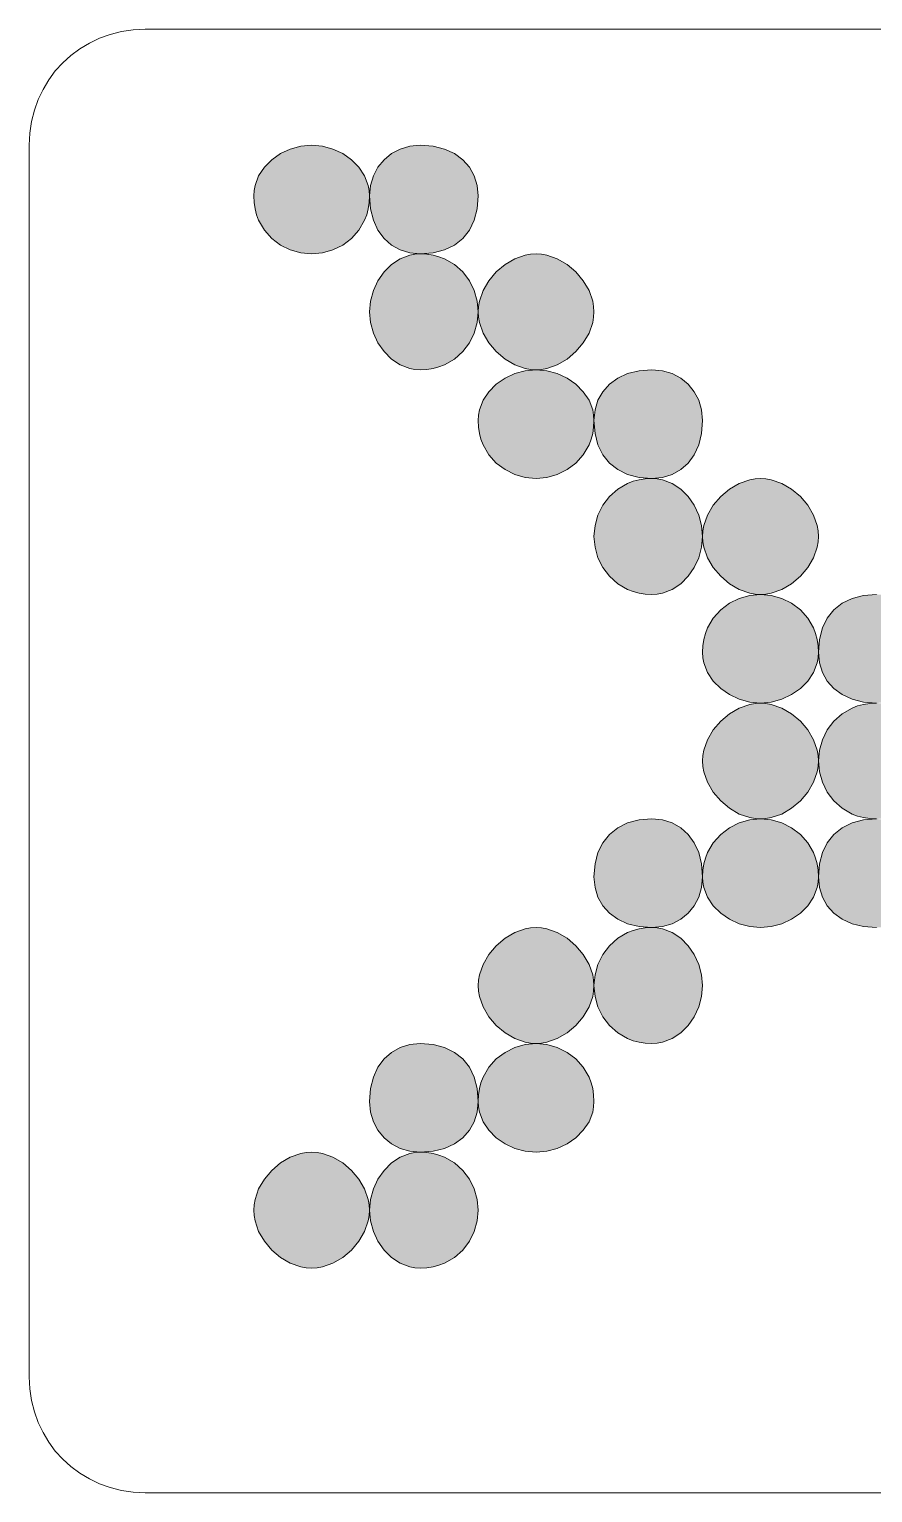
# Model space of a CAD drawing. Header units: metres. Extents: x 144 to 423, y 14 to 256.
# Drawn here: x 143.6 to 283.4, y 13.9 to 256.3 of the extents above; entities that cross this region are included whole.
import ezdxf

# ---------------------------------------------------------------- set-up
doc = ezdxf.new("R2010")
doc.units = ezdxf.units.M
doc.layers.add('FILL_RED_FF0000', color=7, linetype='Continuous', true_color=0xff0000)
doc.layers.add('STROKE_BLACK_000000', color=7, linetype='Continuous', true_color=0x000000)

msp = doc.modelspace()

# ---------------------------------------------------------------- hatches: boundary and pattern name
at = {"layer": 'FILL_RED_FF0000', "true_color": 0xff0000}
h = msp.add_hatch(color=7, dxfattribs=at)
h.dxf.hatch_style = 1
h.paths.add_polyline_path([(199.95, 227.62), (199.79, 226.58), (199.54, 225.61), (199.18, 224.69), (198.24, 223.05), (197.01, 221.67), (195.56, 220.58), (193.93, 219.78), (192.2, 219.29), (190.41, 219.12), (188.62, 219.29), (186.88, 219.78), (185.26, 220.58), (183.81, 221.67), (182.58, 223.05), (181.63, 224.69), (181.28, 225.61), (181.03, 226.58), (180.87, 227.62), (180.81, 228.72), (180.87, 229.61), (181.03, 230.46), (181.63, 232.06), (182.58, 233.49), (183.81, 234.72), (185.26, 235.73), (186.88, 236.48), (188.62, 236.96), (190.41, 237.12), (192.2, 236.96), (193.93, 236.48), (195.56, 235.73), (197.01, 234.72), (198.24, 233.49), (199.18, 232.06), (199.79, 230.46), (199.95, 229.61), (200.01, 228.72), (199.95, 227.62)])
h = msp.add_hatch(color=7, dxfattribs=at)
h.dxf.hatch_style = 1
h.paths.add_polyline_path([(217.84, 226.58), (217.35, 224.69), (216.55, 223.05), (215.46, 221.67), (214.08, 220.58), (212.44, 219.78), (210.55, 219.29), (208.41, 219.12), (206.67, 219.29), (205.07, 219.78), (203.64, 220.58), (202.41, 221.67), (201.4, 223.05), (200.65, 224.69), (200.17, 226.58), (200.01, 228.72), (200.17, 230.46), (200.65, 232.06), (201.4, 233.49), (202.41, 234.72), (203.64, 235.73), (205.07, 236.48), (206.67, 236.96), (208.41, 237.12), (210.55, 236.96), (212.44, 236.48), (214.08, 235.73), (215.46, 234.72), (216.55, 233.49), (217.35, 232.06), (217.84, 230.46), (218.01, 228.72), (217.84, 226.58)])
h = msp.add_hatch(color=7, dxfattribs=at)
h.dxf.hatch_style = 1
h.paths.add_polyline_path([(217.84, 207.73), (217.35, 205.99), (216.55, 204.37), (215.46, 202.92), (214.08, 201.69), (212.44, 200.74), (211.52, 200.39), (210.55, 200.14), (209.51, 199.98), (208.41, 199.92), (207.52, 199.98), (206.67, 200.14), (205.07, 200.74), (203.64, 201.69), (202.41, 202.92), (201.4, 204.37), (200.65, 205.99), (200.17, 207.73), (200.01, 209.52), (200.17, 211.31), (200.65, 213.04), (201.4, 214.67), (202.41, 216.12), (203.64, 217.35), (205.07, 218.29), (206.67, 218.9), (207.52, 219.06), (208.41, 219.12), (209.51, 219.06), (210.55, 218.9), (211.52, 218.65), (212.44, 218.29), (214.08, 217.35), (215.46, 216.12), (216.55, 214.67), (217.35, 213.04), (217.84, 211.31), (218.01, 209.52), (217.84, 207.73)])
h = msp.add_hatch(color=7, dxfattribs=at)
h.dxf.hatch_style = 1
h.paths.add_polyline_path([(237.15, 208.62), (236.99, 207.73), (236.39, 205.99), (235.44, 204.37), (234.21, 202.92), (232.76, 201.69), (231.13, 200.74), (229.4, 200.14), (228.51, 199.98), (227.61, 199.92), (226.71, 199.98), (225.82, 200.14), (224.08, 200.74), (222.46, 201.69), (221.01, 202.92), (219.78, 204.37), (218.83, 205.99), (218.23, 207.73), (218.07, 208.62), (218.01, 209.52), (218.07, 210.42), (218.23, 211.31), (218.83, 213.04), (219.78, 214.67), (221.01, 216.12), (222.46, 217.35), (224.08, 218.29), (225.82, 218.9), (226.71, 219.06), (227.61, 219.12), (228.51, 219.06), (229.4, 218.9), (231.13, 218.29), (232.76, 217.35), (234.21, 216.12), (235.44, 214.67), (236.39, 213.04), (236.99, 211.31), (237.15, 210.42), (237.21, 209.52), (237.15, 208.62)])
h = msp.add_hatch(color=7, dxfattribs=at)
h.dxf.hatch_style = 1
h.paths.add_polyline_path([(237.15, 190.42), (236.99, 189.38), (236.74, 188.41), (236.39, 187.49), (235.44, 185.85), (234.21, 184.47), (232.76, 183.38), (231.13, 182.58), (229.4, 182.09), (227.61, 181.92), (225.82, 182.09), (224.08, 182.58), (222.46, 183.38), (221.01, 184.47), (219.78, 185.85), (218.83, 187.49), (218.48, 188.41), (218.23, 189.38), (218.07, 190.42), (218.01, 191.52), (218.07, 192.41), (218.23, 193.26), (218.83, 194.86), (219.78, 196.29), (221.01, 197.52), (222.46, 198.53), (224.08, 199.28), (225.82, 199.76), (227.61, 199.92), (229.4, 199.76), (231.13, 199.28), (232.76, 198.53), (234.21, 197.52), (235.44, 196.29), (236.39, 194.86), (236.99, 193.26), (237.15, 192.41), (237.21, 191.52), (237.15, 190.42)])
h = msp.add_hatch(color=7, dxfattribs=at)
h.dxf.hatch_style = 1
h.paths.add_polyline_path([(255.05, 189.38), (254.57, 187.49), (253.82, 185.85), (252.81, 184.47), (251.58, 183.38), (250.15, 182.58), (248.55, 182.09), (246.81, 181.92), (244.67, 182.09), (242.78, 182.58), (241.14, 183.38), (239.76, 184.47), (238.67, 185.85), (237.87, 187.49), (237.38, 189.38), (237.21, 191.52), (237.38, 193.26), (237.87, 194.86), (238.67, 196.29), (239.76, 197.52), (241.14, 198.53), (242.78, 199.28), (244.67, 199.76), (246.81, 199.92), (248.55, 199.76), (250.15, 199.28), (251.58, 198.53), (252.81, 197.52), (253.82, 196.29), (254.57, 194.86), (255.05, 193.26), (255.21, 191.52), (255.05, 189.38)])
h = msp.add_hatch(color=7, dxfattribs=at)
h.dxf.hatch_style = 1
h.paths.add_polyline_path([(255.05, 170.53), (254.57, 168.79), (253.82, 167.17), (252.81, 165.72), (251.58, 164.49), (250.15, 163.54), (248.55, 162.94), (247.7, 162.78), (246.81, 162.72), (245.71, 162.78), (244.67, 162.94), (243.7, 163.19), (242.78, 163.54), (241.14, 164.49), (239.76, 165.72), (238.67, 167.17), (237.87, 168.79), (237.38, 170.53), (237.21, 172.32), (237.38, 174.11), (237.87, 175.84), (238.67, 177.47), (239.76, 178.92), (241.14, 180.15), (242.78, 181.09), (243.7, 181.45), (244.67, 181.7), (245.71, 181.86), (246.81, 181.92), (247.7, 181.86), (248.55, 181.7), (250.15, 181.09), (251.58, 180.15), (252.81, 178.92), (253.82, 177.47), (254.57, 175.84), (255.05, 174.11), (255.21, 172.32), (255.05, 170.53)])
h = msp.add_hatch(color=7, dxfattribs=at)
h.dxf.hatch_style = 1
h.paths.add_polyline_path([(274.35, 171.42), (274.19, 170.53), (273.58, 168.79), (272.64, 167.17), (271.41, 165.72), (269.96, 164.49), (268.33, 163.54), (266.6, 162.94), (265.71, 162.78), (264.81, 162.72), (263.91, 162.78), (263.02, 162.94), (261.28, 163.54), (259.66, 164.49), (258.21, 165.72), (256.98, 167.17), (256.03, 168.79), (255.43, 170.53), (255.27, 171.42), (255.21, 172.32), (255.27, 173.22), (255.43, 174.11), (256.03, 175.84), (256.98, 177.47), (258.21, 178.92), (259.66, 180.15), (261.28, 181.09), (263.02, 181.7), (263.91, 181.86), (264.81, 181.92), (265.71, 181.86), (266.6, 181.7), (268.33, 181.09), (269.96, 180.15), (271.41, 178.92), (272.64, 177.47), (273.58, 175.84), (274.19, 174.11), (274.35, 173.22), (274.41, 172.32), (274.35, 171.42)])
h = msp.add_hatch(color=7, dxfattribs=at)
h.dxf.hatch_style = 1
h.paths.add_polyline_path([(274.35, 152.23), (274.19, 151.38), (273.58, 149.78), (272.64, 148.35), (271.41, 147.12), (269.96, 146.11), (268.33, 145.36), (266.6, 144.88), (264.81, 144.72), (263.02, 144.88), (261.28, 145.36), (259.66, 146.11), (258.21, 147.12), (256.98, 148.35), (256.03, 149.78), (255.43, 151.38), (255.27, 152.23), (255.21, 153.12), (255.27, 154.22), (255.43, 155.26), (255.68, 156.23), (256.03, 157.15), (256.98, 158.79), (258.21, 160.17), (259.66, 161.26), (261.28, 162.06), (263.02, 162.55), (264.81, 162.72), (266.6, 162.55), (268.33, 162.06), (269.96, 161.26), (271.41, 160.17), (272.64, 158.79), (273.58, 157.15), (273.94, 156.23), (274.19, 155.26), (274.35, 154.22), (274.41, 153.12), (274.35, 152.23)])
h = msp.add_hatch(color=7, dxfattribs=at)
h.dxf.hatch_style = 1
h.paths.add_polyline_path([(292.25, 151.38), (291.77, 149.78), (291.02, 148.35), (290.01, 147.12), (288.78, 146.11), (287.35, 145.36), (285.75, 144.88), (284.01, 144.72), (281.87, 144.88), (279.98, 145.36), (278.34, 146.11), (276.96, 147.12), (275.87, 148.35), (275.07, 149.78), (274.58, 151.38), (274.41, 153.12), (274.58, 155.26), (275.07, 157.15), (275.87, 158.79), (276.96, 160.17), (278.34, 161.26), (279.98, 162.06), (281.87, 162.55), (284.01, 162.72), (285.75, 162.55), (287.35, 162.06), (288.78, 161.26), (290.01, 160.17), (291.02, 158.79), (291.77, 157.15), (292.25, 155.26), (292.41, 153.12), (292.25, 151.38)])
h = msp.add_hatch(color=7, dxfattribs=at)
h.dxf.hatch_style = 1
h.paths.add_polyline_path([(274.35, 134.22), (274.19, 133.33), (273.58, 131.59), (272.64, 129.97), (271.41, 128.52), (269.96, 127.29), (268.33, 126.34), (266.6, 125.74), (265.71, 125.58), (264.81, 125.52), (263.91, 125.58), (263.02, 125.74), (261.28, 126.34), (259.66, 127.29), (258.21, 128.52), (256.98, 129.97), (256.03, 131.59), (255.43, 133.33), (255.27, 134.22), (255.21, 135.12), (255.27, 136.02), (255.43, 136.91), (256.03, 138.64), (256.98, 140.27), (258.21, 141.72), (259.66, 142.95), (261.28, 143.89), (263.02, 144.5), (263.91, 144.66), (264.81, 144.72), (265.71, 144.66), (266.6, 144.5), (268.33, 143.89), (269.96, 142.95), (271.41, 141.72), (272.64, 140.27), (273.58, 138.64), (274.19, 136.91), (274.35, 136.02), (274.41, 135.12), (274.35, 134.22)])
h = msp.add_hatch(color=7, dxfattribs=at)
h.dxf.hatch_style = 1
h.paths.add_polyline_path([(292.25, 133.33), (291.77, 131.59), (291.02, 129.97), (290.01, 128.52), (288.78, 127.29), (287.35, 126.34), (285.75, 125.74), (284.9, 125.58), (284.01, 125.52), (282.91, 125.58), (281.87, 125.74), (280.9, 125.99), (279.98, 126.34), (278.34, 127.29), (276.96, 128.52), (275.87, 129.97), (275.07, 131.59), (274.58, 133.33), (274.41, 135.12), (274.58, 136.91), (275.07, 138.64), (275.87, 140.27), (276.96, 141.72), (278.34, 142.95), (279.98, 143.89), (280.9, 144.25), (281.87, 144.5), (282.91, 144.66), (284.01, 144.72), (284.9, 144.66), (285.75, 144.5), (287.35, 143.89), (288.78, 142.95), (290.01, 141.72), (291.02, 140.27), (291.77, 138.64), (292.25, 136.91), (292.41, 135.12), (292.25, 133.33)])
h = msp.add_hatch(color=7, dxfattribs=at)
h.dxf.hatch_style = 1
h.paths.add_polyline_path([(255.05, 114.18), (254.57, 112.58), (253.82, 111.15), (252.81, 109.92), (251.58, 108.91), (250.15, 108.16), (248.55, 107.68), (246.81, 107.52), (244.67, 107.68), (242.78, 108.16), (241.14, 108.91), (239.76, 109.92), (238.67, 111.15), (237.87, 112.58), (237.38, 114.18), (237.21, 115.92), (237.38, 118.06), (237.87, 119.95), (238.67, 121.59), (239.76, 122.97), (241.14, 124.06), (242.78, 124.86), (244.67, 125.35), (246.81, 125.52), (248.55, 125.35), (250.15, 124.86), (251.58, 124.06), (252.81, 122.97), (253.82, 121.59), (254.57, 119.95), (255.05, 118.06), (255.21, 115.92), (255.05, 114.18)])
h = msp.add_hatch(color=7, dxfattribs=at)
h.dxf.hatch_style = 1
h.paths.add_polyline_path([(274.35, 115.03), (274.19, 114.18), (273.58, 112.58), (272.64, 111.15), (271.41, 109.92), (269.96, 108.91), (268.33, 108.16), (266.6, 107.68), (264.81, 107.52), (263.02, 107.68), (261.28, 108.16), (259.66, 108.91), (258.21, 109.92), (256.98, 111.15), (256.03, 112.58), (255.43, 114.18), (255.27, 115.03), (255.21, 115.92), (255.27, 117.02), (255.43, 118.06), (255.68, 119.03), (256.03, 119.95), (256.98, 121.59), (258.21, 122.97), (259.66, 124.06), (261.28, 124.86), (263.02, 125.35), (264.81, 125.52), (266.6, 125.35), (268.33, 124.86), (269.96, 124.06), (271.41, 122.97), (272.64, 121.59), (273.58, 119.95), (273.94, 119.03), (274.19, 118.06), (274.35, 117.02), (274.41, 115.92), (274.35, 115.03)])
h = msp.add_hatch(color=7, dxfattribs=at)
h.dxf.hatch_style = 1
h.paths.add_polyline_path([(292.25, 114.18), (291.77, 112.58), (291.02, 111.15), (290.01, 109.92), (288.78, 108.91), (287.35, 108.16), (285.75, 107.68), (284.01, 107.52), (281.87, 107.68), (279.98, 108.16), (278.34, 108.91), (276.96, 109.92), (275.87, 111.15), (275.07, 112.58), (274.58, 114.18), (274.41, 115.92), (274.58, 118.06), (275.07, 119.95), (275.87, 121.59), (276.96, 122.97), (278.34, 124.06), (279.98, 124.86), (281.87, 125.35), (284.01, 125.52), (285.75, 125.35), (287.35, 124.86), (288.78, 124.06), (290.01, 122.97), (291.02, 121.59), (291.77, 119.95), (292.25, 118.06), (292.41, 115.92), (292.25, 114.18)])
h = msp.add_hatch(color=7, dxfattribs=at)
h.dxf.hatch_style = 1
h.paths.add_polyline_path([(237.15, 97.02), (236.99, 96.13), (236.39, 94.39), (235.44, 92.77), (234.21, 91.32), (232.76, 90.09), (231.13, 89.14), (229.4, 88.54), (228.51, 88.38), (227.61, 88.32), (226.71, 88.38), (225.82, 88.54), (224.08, 89.14), (222.46, 90.09), (221.01, 91.32), (219.78, 92.77), (218.83, 94.39), (218.23, 96.13), (218.07, 97.02), (218.01, 97.92), (218.07, 98.82), (218.23, 99.71), (218.83, 101.44), (219.78, 103.07), (221.01, 104.52), (222.46, 105.75), (224.08, 106.69), (225.82, 107.3), (226.71, 107.46), (227.61, 107.52), (228.51, 107.46), (229.4, 107.3), (231.13, 106.69), (232.76, 105.75), (234.21, 104.52), (235.44, 103.07), (236.39, 101.44), (236.99, 99.71), (237.15, 98.82), (237.21, 97.92), (237.15, 97.02)])
h = msp.add_hatch(color=7, dxfattribs=at)
h.dxf.hatch_style = 1
h.paths.add_polyline_path([(255.05, 96.13), (254.57, 94.39), (253.82, 92.77), (252.81, 91.32), (251.58, 90.09), (250.15, 89.14), (248.55, 88.54), (247.7, 88.38), (246.81, 88.32), (245.71, 88.38), (244.67, 88.54), (243.7, 88.79), (242.78, 89.14), (241.14, 90.09), (239.76, 91.32), (238.67, 92.77), (237.87, 94.39), (237.38, 96.13), (237.21, 97.92), (237.38, 99.71), (237.87, 101.44), (238.67, 103.07), (239.76, 104.52), (241.14, 105.75), (242.78, 106.69), (243.7, 107.05), (244.67, 107.3), (245.71, 107.46), (246.81, 107.52), (247.7, 107.46), (248.55, 107.3), (250.15, 106.69), (251.58, 105.75), (252.81, 104.52), (253.82, 103.07), (254.57, 101.44), (255.05, 99.71), (255.21, 97.92), (255.05, 96.13)])
h = msp.add_hatch(color=7, dxfattribs=at)
h.dxf.hatch_style = 1
h.paths.add_polyline_path([(217.84, 76.98), (217.35, 75.38), (216.55, 73.95), (215.46, 72.72), (214.08, 71.71), (212.44, 70.96), (210.55, 70.48), (208.41, 70.32), (206.67, 70.48), (205.07, 70.96), (203.64, 71.71), (202.41, 72.72), (201.4, 73.95), (200.65, 75.38), (200.17, 76.98), (200.01, 78.72), (200.17, 80.86), (200.65, 82.75), (201.4, 84.39), (202.41, 85.77), (203.64, 86.86), (205.07, 87.66), (206.67, 88.15), (208.41, 88.32), (210.55, 88.15), (212.44, 87.66), (214.08, 86.86), (215.46, 85.77), (216.55, 84.39), (217.35, 82.75), (217.84, 80.86), (218.01, 78.72), (217.84, 76.98)])
h = msp.add_hatch(color=7, dxfattribs=at)
h.dxf.hatch_style = 1
h.paths.add_polyline_path([(237.15, 77.83), (236.99, 76.98), (236.39, 75.38), (235.44, 73.95), (234.21, 72.72), (232.76, 71.71), (231.13, 70.96), (229.4, 70.48), (227.61, 70.32), (225.82, 70.48), (224.08, 70.96), (222.46, 71.71), (221.01, 72.72), (219.78, 73.95), (218.83, 75.38), (218.23, 76.98), (218.07, 77.83), (218.01, 78.72), (218.07, 79.82), (218.23, 80.86), (218.48, 81.83), (218.83, 82.75), (219.78, 84.39), (221.01, 85.77), (222.46, 86.86), (224.08, 87.66), (225.82, 88.15), (227.61, 88.32), (229.4, 88.15), (231.13, 87.66), (232.76, 86.86), (234.21, 85.77), (235.44, 84.39), (236.39, 82.75), (236.74, 81.83), (236.99, 80.86), (237.15, 79.82), (237.21, 78.72), (237.15, 77.83)])
h = msp.add_hatch(color=7, dxfattribs=at)
h.dxf.hatch_style = 1
h.paths.add_polyline_path([(199.95, 59.82), (199.79, 58.93), (199.18, 57.19), (198.24, 55.57), (197.01, 54.12), (195.56, 52.89), (193.93, 51.94), (192.2, 51.34), (191.31, 51.18), (190.41, 51.12), (189.51, 51.18), (188.62, 51.34), (186.88, 51.94), (185.26, 52.89), (183.81, 54.12), (182.58, 55.57), (181.63, 57.19), (181.03, 58.93), (180.87, 59.82), (180.81, 60.72), (180.87, 61.62), (181.03, 62.51), (181.63, 64.24), (182.58, 65.87), (183.81, 67.32), (185.26, 68.55), (186.88, 69.49), (188.62, 70.1), (189.51, 70.26), (190.41, 70.32), (191.31, 70.26), (192.2, 70.1), (193.93, 69.49), (195.56, 68.55), (197.01, 67.32), (198.24, 65.87), (199.18, 64.24), (199.79, 62.51), (199.95, 61.62), (200.01, 60.72), (199.95, 59.82)])
h = msp.add_hatch(color=7, dxfattribs=at)
h.dxf.hatch_style = 1
h.paths.add_polyline_path([(217.84, 58.93), (217.35, 57.19), (216.55, 55.57), (215.46, 54.12), (214.08, 52.89), (212.44, 51.94), (211.52, 51.59), (210.55, 51.34), (209.51, 51.18), (208.41, 51.12), (207.52, 51.18), (206.67, 51.34), (205.07, 51.94), (203.64, 52.89), (202.41, 54.12), (201.4, 55.57), (200.65, 57.19), (200.17, 58.93), (200.01, 60.72), (200.17, 62.51), (200.65, 64.24), (201.4, 65.87), (202.41, 67.32), (203.64, 68.55), (205.07, 69.49), (206.67, 70.1), (207.52, 70.26), (208.41, 70.32), (209.51, 70.26), (210.55, 70.1), (211.52, 69.85), (212.44, 69.49), (214.08, 68.55), (215.46, 67.32), (216.55, 65.87), (217.35, 64.24), (217.84, 62.51), (218.01, 60.72), (217.84, 58.93)])

# ---------------------------------------------------------------- linework, layer by layer
at = {"layer": 'FILL_RED_FF0000', "lineweight": 0, "true_color": 0xff0000}
for points in [[(199.95, 227.62), (199.79, 226.58), (199.54, 225.61), (199.18, 224.69), (198.24, 223.05), (197.01, 221.67), (195.56, 220.58), (193.93, 219.78), (192.2, 219.29), (190.41, 219.12), (188.62, 219.29), (186.88, 219.78), (185.26, 220.58), (183.81, 221.67), (182.58, 223.05), (181.63, 224.69), (181.28, 225.61), (181.03, 226.58), (180.87, 227.62), (180.81, 228.72), (180.87, 229.61), (181.03, 230.46), (181.63, 232.06), (182.58, 233.49), (183.81, 234.72), (185.26, 235.73), (186.88, 236.48), (188.62, 236.96), (190.41, 237.12), (192.2, 236.96), (193.93, 236.48), (195.56, 235.73), (197.01, 234.72), (198.24, 233.49), (199.18, 232.06), (199.79, 230.46), (199.95, 229.61), (200.01, 228.72)], [(217.84, 226.58), (217.35, 224.69), (216.55, 223.05), (215.46, 221.67), (214.08, 220.58), (212.44, 219.78), (210.55, 219.29), (208.41, 219.12), (206.67, 219.29), (205.07, 219.78), (203.64, 220.58), (202.41, 221.67), (201.4, 223.05), (200.65, 224.69), (200.17, 226.58), (200.01, 228.72), (200.17, 230.46), (200.65, 232.06), (201.4, 233.49), (202.41, 234.72), (203.64, 235.73), (205.07, 236.48), (206.67, 236.96), (208.41, 237.12), (210.55, 236.96), (212.44, 236.48), (214.08, 235.73), (215.46, 234.72), (216.55, 233.49), (217.35, 232.06), (217.84, 230.46), (218.01, 228.72)], [(217.84, 207.73), (217.35, 205.99), (216.55, 204.37), (215.46, 202.92), (214.08, 201.69), (212.44, 200.74), (211.52, 200.39), (210.55, 200.14), (209.51, 199.98), (208.41, 199.92), (207.52, 199.98), (206.67, 200.14), (205.07, 200.74), (203.64, 201.69), (202.41, 202.92), (201.4, 204.37), (200.65, 205.99), (200.17, 207.73), (200.01, 209.52), (200.17, 211.31), (200.65, 213.04), (201.4, 214.67), (202.41, 216.12), (203.64, 217.35), (205.07, 218.29), (206.67, 218.9), (207.52, 219.06), (208.41, 219.12), (209.51, 219.06), (210.55, 218.9), (211.52, 218.65), (212.44, 218.29), (214.08, 217.35), (215.46, 216.12), (216.55, 214.67), (217.35, 213.04), (217.84, 211.31), (218.01, 209.52)], [(237.15, 208.62), (236.99, 207.73), (236.39, 205.99), (235.44, 204.37), (234.21, 202.92), (232.76, 201.69), (231.13, 200.74), (229.4, 200.14), (228.51, 199.98), (227.61, 199.92), (226.71, 199.98), (225.82, 200.14), (224.08, 200.74), (222.46, 201.69), (221.01, 202.92), (219.78, 204.37), (218.83, 205.99), (218.23, 207.73), (218.07, 208.62), (218.01, 209.52), (218.07, 210.42), (218.23, 211.31), (218.83, 213.04), (219.78, 214.67), (221.01, 216.12), (222.46, 217.35), (224.08, 218.29), (225.82, 218.9), (226.71, 219.06), (227.61, 219.12), (228.51, 219.06), (229.4, 218.9), (231.13, 218.29), (232.76, 217.35), (234.21, 216.12), (235.44, 214.67), (236.39, 213.04), (236.99, 211.31), (237.15, 210.42), (237.21, 209.52)], [(237.15, 190.42), (236.99, 189.38), (236.74, 188.41), (236.39, 187.49), (235.44, 185.85), (234.21, 184.47), (232.76, 183.38), (231.13, 182.58), (229.4, 182.09), (227.61, 181.92), (225.82, 182.09), (224.08, 182.58), (222.46, 183.38), (221.01, 184.47), (219.78, 185.85), (218.83, 187.49), (218.48, 188.41), (218.23, 189.38), (218.07, 190.42), (218.01, 191.52), (218.07, 192.41), (218.23, 193.26), (218.83, 194.86), (219.78, 196.29), (221.01, 197.52), (222.46, 198.53), (224.08, 199.28), (225.82, 199.76), (227.61, 199.92), (229.4, 199.76), (231.13, 199.28), (232.76, 198.53), (234.21, 197.52), (235.44, 196.29), (236.39, 194.86), (236.99, 193.26), (237.15, 192.41), (237.21, 191.52)], [(255.05, 189.38), (254.57, 187.49), (253.82, 185.85), (252.81, 184.47), (251.58, 183.38), (250.15, 182.58), (248.55, 182.09), (246.81, 181.92), (244.67, 182.09), (242.78, 182.58), (241.14, 183.38), (239.76, 184.47), (238.67, 185.85), (237.87, 187.49), (237.38, 189.38), (237.21, 191.52), (237.38, 193.26), (237.87, 194.86), (238.67, 196.29), (239.76, 197.52), (241.14, 198.53), (242.78, 199.28), (244.67, 199.76), (246.81, 199.92), (248.55, 199.76), (250.15, 199.28), (251.58, 198.53), (252.81, 197.52), (253.82, 196.29), (254.57, 194.86), (255.05, 193.26), (255.21, 191.52)], [(255.05, 170.53), (254.57, 168.79), (253.82, 167.17), (252.81, 165.72), (251.58, 164.49), (250.15, 163.54), (248.55, 162.94), (247.7, 162.78), (246.81, 162.72), (245.71, 162.78), (244.67, 162.94), (243.7, 163.19), (242.78, 163.54), (241.14, 164.49), (239.76, 165.72), (238.67, 167.17), (237.87, 168.79), (237.38, 170.53), (237.21, 172.32), (237.38, 174.11), (237.87, 175.84), (238.67, 177.47), (239.76, 178.92), (241.14, 180.15), (242.78, 181.09), (243.7, 181.45), (244.67, 181.7), (245.71, 181.86), (246.81, 181.92), (247.7, 181.86), (248.55, 181.7), (250.15, 181.09), (251.58, 180.15), (252.81, 178.92), (253.82, 177.47), (254.57, 175.84), (255.05, 174.11), (255.21, 172.32)], [(274.35, 171.42), (274.19, 170.53), (273.58, 168.79), (272.64, 167.17), (271.41, 165.72), (269.96, 164.49), (268.33, 163.54), (266.6, 162.94), (265.71, 162.78), (264.81, 162.72), (263.91, 162.78), (263.02, 162.94), (261.28, 163.54), (259.66, 164.49), (258.21, 165.72), (256.98, 167.17), (256.03, 168.79), (255.43, 170.53), (255.27, 171.42), (255.21, 172.32), (255.27, 173.22), (255.43, 174.11), (256.03, 175.84), (256.98, 177.47), (258.21, 178.92), (259.66, 180.15), (261.28, 181.09), (263.02, 181.7), (263.91, 181.86), (264.81, 181.92), (265.71, 181.86), (266.6, 181.7), (268.33, 181.09), (269.96, 180.15), (271.41, 178.92), (272.64, 177.47), (273.58, 175.84), (274.19, 174.11), (274.35, 173.22), (274.41, 172.32)], [(274.35, 152.23), (274.19, 151.38), (273.58, 149.78), (272.64, 148.35), (271.41, 147.12), (269.96, 146.11), (268.33, 145.36), (266.6, 144.88), (264.81, 144.72), (263.02, 144.88), (261.28, 145.36), (259.66, 146.11), (258.21, 147.12), (256.98, 148.35), (256.03, 149.78), (255.43, 151.38), (255.27, 152.23), (255.21, 153.12), (255.27, 154.22), (255.43, 155.26), (255.68, 156.23), (256.03, 157.15), (256.98, 158.79), (258.21, 160.17), (259.66, 161.26), (261.28, 162.06), (263.02, 162.55), (264.81, 162.72), (266.6, 162.55), (268.33, 162.06), (269.96, 161.26), (271.41, 160.17), (272.64, 158.79), (273.58, 157.15), (273.94, 156.23), (274.19, 155.26), (274.35, 154.22), (274.41, 153.12)], [(274.35, 134.22), (274.19, 133.33), (273.58, 131.59), (272.64, 129.97), (271.41, 128.52), (269.96, 127.29), (268.33, 126.34), (266.6, 125.74), (265.71, 125.58), (264.81, 125.52), (263.91, 125.58), (263.02, 125.74), (261.28, 126.34), (259.66, 127.29), (258.21, 128.52), (256.98, 129.97), (256.03, 131.59), (255.43, 133.33), (255.27, 134.22), (255.21, 135.12), (255.27, 136.02), (255.43, 136.91), (256.03, 138.64), (256.98, 140.27), (258.21, 141.72), (259.66, 142.95), (261.28, 143.89), (263.02, 144.5), (263.91, 144.66), (264.81, 144.72), (265.71, 144.66), (266.6, 144.5), (268.33, 143.89), (269.96, 142.95), (271.41, 141.72), (272.64, 140.27), (273.58, 138.64), (274.19, 136.91), (274.35, 136.02), (274.41, 135.12)], [(255.05, 114.18), (254.57, 112.58), (253.82, 111.15), (252.81, 109.92), (251.58, 108.91), (250.15, 108.16), (248.55, 107.68), (246.81, 107.52), (244.67, 107.68), (242.78, 108.16), (241.14, 108.91), (239.76, 109.92), (238.67, 111.15), (237.87, 112.58), (237.38, 114.18), (237.21, 115.92), (237.38, 118.06), (237.87, 119.95), (238.67, 121.59), (239.76, 122.97), (241.14, 124.06), (242.78, 124.86), (244.67, 125.35), (246.81, 125.52), (248.55, 125.35), (250.15, 124.86), (251.58, 124.06), (252.81, 122.97), (253.82, 121.59), (254.57, 119.95), (255.05, 118.06), (255.21, 115.92)], [(274.35, 115.03), (274.19, 114.18), (273.58, 112.58), (272.64, 111.15), (271.41, 109.92), (269.96, 108.91), (268.33, 108.16), (266.6, 107.68), (264.81, 107.52), (263.02, 107.68), (261.28, 108.16), (259.66, 108.91), (258.21, 109.92), (256.98, 111.15), (256.03, 112.58), (255.43, 114.18), (255.27, 115.03), (255.21, 115.92), (255.27, 117.02), (255.43, 118.06), (255.68, 119.03), (256.03, 119.95), (256.98, 121.59), (258.21, 122.97), (259.66, 124.06), (261.28, 124.86), (263.02, 125.35), (264.81, 125.52), (266.6, 125.35), (268.33, 124.86), (269.96, 124.06), (271.41, 122.97), (272.64, 121.59), (273.58, 119.95), (273.94, 119.03), (274.19, 118.06), (274.35, 117.02), (274.41, 115.92)], [(237.15, 97.02), (236.99, 96.13), (236.39, 94.39), (235.44, 92.77), (234.21, 91.32), (232.76, 90.09), (231.13, 89.14), (229.4, 88.54), (228.51, 88.38), (227.61, 88.32), (226.71, 88.38), (225.82, 88.54), (224.08, 89.14), (222.46, 90.09), (221.01, 91.32), (219.78, 92.77), (218.83, 94.39), (218.23, 96.13), (218.07, 97.02), (218.01, 97.92), (218.07, 98.82), (218.23, 99.71), (218.83, 101.44), (219.78, 103.07), (221.01, 104.52), (222.46, 105.75), (224.08, 106.69), (225.82, 107.3), (226.71, 107.46), (227.61, 107.52), (228.51, 107.46), (229.4, 107.3), (231.13, 106.69), (232.76, 105.75), (234.21, 104.52), (235.44, 103.07), (236.39, 101.44), (236.99, 99.71), (237.15, 98.82), (237.21, 97.92)], [(255.05, 96.13), (254.57, 94.39), (253.82, 92.77), (252.81, 91.32), (251.58, 90.09), (250.15, 89.14), (248.55, 88.54), (247.7, 88.38), (246.81, 88.32), (245.71, 88.38), (244.67, 88.54), (243.7, 88.79), (242.78, 89.14), (241.14, 90.09), (239.76, 91.32), (238.67, 92.77), (237.87, 94.39), (237.38, 96.13), (237.21, 97.92), (237.38, 99.71), (237.87, 101.44), (238.67, 103.07), (239.76, 104.52), (241.14, 105.75), (242.78, 106.69), (243.7, 107.05), (244.67, 107.3), (245.71, 107.46), (246.81, 107.52), (247.7, 107.46), (248.55, 107.3), (250.15, 106.69), (251.58, 105.75), (252.81, 104.52), (253.82, 103.07), (254.57, 101.44), (255.05, 99.71), (255.21, 97.92)], [(217.84, 76.98), (217.35, 75.38), (216.55, 73.95), (215.46, 72.72), (214.08, 71.71), (212.44, 70.96), (210.55, 70.48), (208.41, 70.32), (206.67, 70.48), (205.07, 70.96), (203.64, 71.71), (202.41, 72.72), (201.4, 73.95), (200.65, 75.38), (200.17, 76.98), (200.01, 78.72), (200.17, 80.86), (200.65, 82.75), (201.4, 84.39), (202.41, 85.77), (203.64, 86.86), (205.07, 87.66), (206.67, 88.15), (208.41, 88.32), (210.55, 88.15), (212.44, 87.66), (214.08, 86.86), (215.46, 85.77), (216.55, 84.39), (217.35, 82.75), (217.84, 80.86), (218.01, 78.72)], [(237.15, 77.83), (236.99, 76.98), (236.39, 75.38), (235.44, 73.95), (234.21, 72.72), (232.76, 71.71), (231.13, 70.96), (229.4, 70.48), (227.61, 70.32), (225.82, 70.48), (224.08, 70.96), (222.46, 71.71), (221.01, 72.72), (219.78, 73.95), (218.83, 75.38), (218.23, 76.98), (218.07, 77.83), (218.01, 78.72), (218.07, 79.82), (218.23, 80.86), (218.48, 81.83), (218.83, 82.75), (219.78, 84.39), (221.01, 85.77), (222.46, 86.86), (224.08, 87.66), (225.82, 88.15), (227.61, 88.32), (229.4, 88.15), (231.13, 87.66), (232.76, 86.86), (234.21, 85.77), (235.44, 84.39), (236.39, 82.75), (236.74, 81.83), (236.99, 80.86), (237.15, 79.82), (237.21, 78.72)], [(199.95, 59.82), (199.79, 58.93), (199.18, 57.19), (198.24, 55.57), (197.01, 54.12), (195.56, 52.89), (193.93, 51.94), (192.2, 51.34), (191.31, 51.18), (190.41, 51.12), (189.51, 51.18), (188.62, 51.34), (186.88, 51.94), (185.26, 52.89), (183.81, 54.12), (182.58, 55.57), (181.63, 57.19), (181.03, 58.93), (180.87, 59.82), (180.81, 60.72), (180.87, 61.62), (181.03, 62.51), (181.63, 64.24), (182.58, 65.87), (183.81, 67.32), (185.26, 68.55), (186.88, 69.49), (188.62, 70.1), (189.51, 70.26), (190.41, 70.32), (191.31, 70.26), (192.2, 70.1), (193.93, 69.49), (195.56, 68.55), (197.01, 67.32), (198.24, 65.87), (199.18, 64.24), (199.79, 62.51), (199.95, 61.62), (200.01, 60.72)], [(217.84, 58.93), (217.35, 57.19), (216.55, 55.57), (215.46, 54.12), (214.08, 52.89), (212.44, 51.94), (211.52, 51.59), (210.55, 51.34), (209.51, 51.18), (208.41, 51.12), (207.52, 51.18), (206.67, 51.34), (205.07, 51.94), (203.64, 52.89), (202.41, 54.12), (201.4, 55.57), (200.65, 57.19), (200.17, 58.93), (200.01, 60.72), (200.17, 62.51), (200.65, 64.24), (201.4, 65.87), (202.41, 67.32), (203.64, 68.55), (205.07, 69.49), (206.67, 70.1), (207.52, 70.26), (208.41, 70.32), (209.51, 70.26), (210.55, 70.1), (211.52, 69.85), (212.44, 69.49), (214.08, 68.55), (215.46, 67.32), (216.55, 65.87), (217.35, 64.24), (217.84, 62.51), (218.01, 60.72)]]:
    msp.add_lwpolyline(points, close=True, dxfattribs=at)
for points in [[(284.01, 144.72), (281.87, 144.88), (279.98, 145.36), (278.34, 146.11), (276.96, 147.12), (275.87, 148.35), (275.07, 149.78), (274.58, 151.38), (274.41, 153.12), (274.58, 155.26), (275.07, 157.15), (275.87, 158.79), (276.96, 160.17), (278.34, 161.26), (279.98, 162.06), (281.87, 162.55), (284.01, 162.72)], [(284.01, 125.52), (282.91, 125.58), (281.87, 125.74), (280.9, 125.99), (279.98, 126.34), (278.34, 127.29), (276.96, 128.52), (275.87, 129.97), (275.07, 131.59), (274.58, 133.33), (274.41, 135.12), (274.58, 136.91), (275.07, 138.64), (275.87, 140.27), (276.96, 141.72), (278.34, 142.95), (279.98, 143.89), (280.9, 144.25), (281.87, 144.5), (282.91, 144.66), (284.01, 144.72)], [(284.01, 107.52), (281.87, 107.68), (279.98, 108.16), (278.34, 108.91), (276.96, 109.92), (275.87, 111.15), (275.07, 112.58), (274.58, 114.18), (274.41, 115.92), (274.58, 118.06), (275.07, 119.95), (275.87, 121.59), (276.96, 122.97), (278.34, 124.06), (279.98, 124.86), (281.87, 125.35), (284.01, 125.52)]]:
    msp.add_lwpolyline(points, dxfattribs=at)
at = {"layer": 'STROKE_BLACK_000000', "lineweight": 0, "true_color": 0x000000}
msp.add_lwpolyline([(405.21, 13.92), (162.81, 13.92), (160.81, 14.02), (158.88, 14.3), (157.03, 14.77), (155.25, 15.4), (153.57, 16.2), (151.99, 17.15), (150.52, 18.24), (149.16, 19.47), (147.93, 20.83), (146.84, 22.3), (145.89, 23.88), (145.09, 25.56), (144.46, 27.34), (143.99, 29.19), (143.71, 31.12), (143.61, 33.12), (143.61, 237.12), (143.71, 239.12), (143.99, 241.05), (144.46, 242.9), (145.09, 244.68), (145.89, 246.36), (146.84, 247.94), (147.93, 249.41), (149.16, 250.77), (150.52, 252), (151.99, 253.09), (153.57, 254.04), (155.25, 254.84), (157.03, 255.47), (158.88, 255.94), (160.81, 256.22), (162.81, 256.32), (405.21, 256.32)], dxfattribs=at)

doc.saveas('drawing.dxf')
